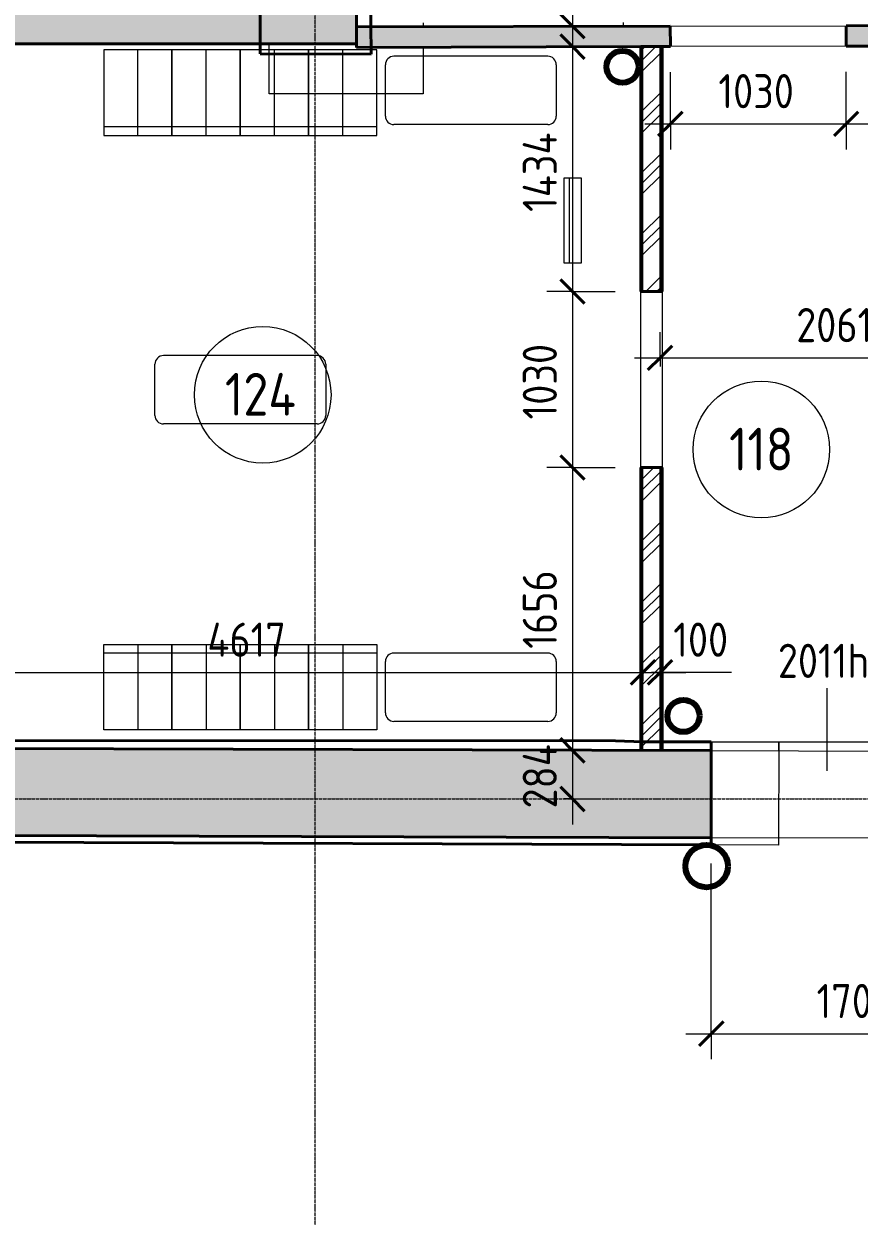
# Model space of a CAD drawing. Header units: millimetres. Extents: x -11886 to 68941, y -8130 to 45506.
# Drawn here: x 29405 to 34296, y 10815 to 17794 of the extents above; entities that cross this region are included whole.
import ezdxf

# ---------------------------------------------------------------- set-up
doc = ezdxf.new("R2010")
doc.units = ezdxf.units.MM
doc.linetypes.add('ADSK_Линия сетки', pattern=[25, 20, -2.5, 0, -2.5])
for name, color, linetype, lineweight in [('Аннотация', 7, 'Continuous', 9), ('Марки помещений', 7, 'Continuous', 20), ('Оси', 7, 'Continuous', 9), ('Перекрытие', 7, 'Continuous', 18), ('Размеры', 7, 'Continuous', 9), ('Размеры-100', 7, 'Continuous', 9), ('Стены', 7, 'Continuous', 18), ('Стены внутренние', 7, 'Continuous', 18), ('Стены штриховка', 7, 'Continuous', 18), ('стояки', 7, 'Continuous', 9)]:
    doc.layers.add(name, color=color, linetype=linetype, lineweight=lineweight)
for name, color, linetype, lineweight, true_color in [('Линии', 7, 'Continuous', 9, 0x00a600), ('планы со стояками отопление_dwg', 7, 'Continuous', 9, 0x767676), ('Стены разрез', 7, 'Continuous', 40, 0xbb5389), ('ТХ', 5, 'Continuous', 9, 0x0000ff), ('ТХ 1 этаж_dwg', 7, 'Continuous', 9, 0x767676)]:
    doc.layers.add(name, color=color, linetype=linetype, lineweight=lineweight, true_color=true_color)
doc.styles.add('GOST Common_1', font='GOST_Common.ttf', dxfattribs={"width": 0.9, "height": 200})
doc.styles.add('GOST Common_2', font='GOST_Common.ttf', dxfattribs={"width": 0.9, "height": 250})
doc.dimstyles.new('ADSK_Основной_2_мм_Округление_до_1_мм', dxfattribs={"dimscale": 304.8, "dimtxt": 201.142999, "dimasz": 0.463911, "dimexe": 0.492126, "dimexo": 0.492126, "dimgap": 0.098425, "dimtad": 1, "dimdec": 0, "dimdsep": 46, "dimtxsty": 'GOST Common_1', "dimblk1": 'OBLIQUE', "dimblk2": 'OBLIQUE', "dimsah": 1, "dimcen": 0.09, "dimdle": 0.492126, "dimazin": 2, "dimtfac": 1, "dimtdec": 4, "dimtix": 1, "dimtmove": 0, "dimatfit": 3, "dimfxl": 1, "dimtvp": 1, "dimtolj": 1, "dimtzin": 0, "dimlwd": 20, "dimlwe": 20, "dimarcsym": 2})
doc.dimstyles.new('ADSK_Основной_2_мм_Округление_до_1_мм_1', dxfattribs={"dimscale": 304.8, "dimtxt": 201.142999, "dimasz": 0.463911, "dimexe": 0.492126, "dimexo": 0.492126, "dimgap": 0.098425, "dimtad": 1, "dimdec": 0, "dimdsep": 46, "dimtxsty": 'GOST Common_1', "dimblk1": 'OBLIQUE', "dimblk2": 'OBLIQUE', "dimsah": 1, "dimcen": 0.09, "dimdle": 0.492126, "dimazin": 2, "dimtfac": 1, "dimtdec": 4, "dimtix": 1, "dimtmove": 1, "dimatfit": 3, "dimfxl": 1, "dimtvp": 1, "dimtolj": 1, "dimtzin": 0, "dimlwd": 20, "dimlwe": 20, "dimarcsym": 2})
doc.dimstyles.new('ADSK_Основной_2_мм_Округление_до_1_мм_2', dxfattribs={"dimscale": 304.8, "dimtxt": 201.142999, "dimasz": 0.463911, "dimexe": 0.492126, "dimexo": 0.492126, "dimgap": 0.098425, "dimtad": 1, "dimdec": 0, "dimdsep": 46, "dimtxsty": 'GOST Common_1', "dimblk1": 'OBLIQUE', "dimblk2": 'OBLIQUE', "dimsah": 1, "dimcen": 0.09, "dimdle": 0.492126, "dimazin": 2, "dimtfac": 1, "dimtdec": 4, "dimtix": 1, "dimtmove": 0, "dimatfit": 3, "dimfxl": 1, "dimtvp": 1, "dimtolj": 1, "dimtzin": 0, "dimlwd": 20, "dimlwe": 20, "dimarcsym": 2})

# ---------------------------------------------------------------- blocks, each defined once
blk = doc.blocks.new('Существующие стены 1 эт - Существующие стены 1 эт-653793-01 План 1-го этажа кладочный')
at = {"layer": 'Стены', "color": 243, "true_color": 0xbb5389}
for p, q in [((30789.1, 17617.7), (30789, 17677)), ((30842.4, 17617.5), (30789.1, 17617.7)), ((28445.2, 13599.4), (32868.8, 13596.4)), ((32868.8, 13596.4), (33018.4, 13591)), ((33142.3, 13590.6), (35179.7, 13590.6)), ((33430.4, 13590.6), (33825.6, 13590.6)), ((33430.4, 13590.6), (33430.4, 13539.9)), ((33825.6, 13590.6), (33823.4, 12987.3)), ((33825.4, 13538.8), (33825.6, 13590.6)), ((33825.6, 13590.6), (35132.6, 13590.6)), ((33430.4, 13029.9), (33430.4, 12988.8)), ((33823.4, 12987.3), (33430.4, 12988.8))]:
    blk.add_line(p, q, dxfattribs=at)
at = {"layer": 'Стены разрез'}
for p, q in [((31407.2, 20394.1), (31438.8, 17615.7)), ((30788.7, 18242.7), (30789.1, 17617.7)), ((30789.1, 17617.7), (31438.8, 17615.7)), ((32868.8, 13596.4), (27598, 13599.9)), ((33029.3, 13590.6), (32868.8, 13596.4)), ((33430.4, 13590.6), (33029.3, 13590.6)), ((33430.4, 12988.8), (33430.4, 13590.6)), ((24670.6, 13020.6), (33430.4, 12988.8))]:
    blk.add_line(p, q, dxfattribs=at)
blk = doc.blocks.new('планы со стояками отопление_dwg-1484427-01 План 1-го этажа кладочный')
at = {"layer": 'стояки', "color": 40, "lineweight": 80, "true_color": 0xffbf00}
for centre in [(205305.6, 173619.8), (205662.5, 169819.7)]:
    blk.add_circle(centre, 93.9, dxfattribs=at)
at = {"layer": 'стояки', "color": 246, "lineweight": 80, "true_color": 0x7f001f}
blk.add_circle((205798.5, 168940.7), 124.3, dxfattribs=at)
blk = doc.blocks.new('ТХ 1 этаж_dwg_Шкаф для раздевалки-2118445-01 План 1-го этажа кладочный')
at = {"layer": 'ТХ', "color": 253, "true_color": 0xa0a0a0}
for p, q in [((22310.6, 46879.7), (22310.6, 46479.7)), ((22260.6, 46679.7), (22760.6, 46679.7))]:
    blk.add_line(p, q, dxfattribs=at)
at = {"layer": 'ТХ', "color": 253, "true_color": 0xa0a0a0, "flags": 128}
blk.add_lwpolyline([(22260.6, 46479.7), (22260.6, 46879.7), (22760.6, 46879.7), (22760.6, 46479.7)], close=True, dxfattribs=at)
blk = doc.blocks.new('ТХ 1 этаж_dwg_Шкаф для раздевалки-2118447-01 План 1-го этажа кладочный')
at = {"layer": 'ТХ', "color": 253, "true_color": 0xa0a0a0}
for p, q in [((22310.6, 46879.7), (22310.6, 46479.7)), ((22260.6, 46679.7), (22760.6, 46679.7))]:
    blk.add_line(p, q, dxfattribs=at)
at = {"layer": 'ТХ', "color": 253, "true_color": 0xa0a0a0, "flags": 128}
blk.add_lwpolyline([(22260.6, 46479.7), (22260.6, 46879.7), (22760.6, 46879.7), (22760.6, 46479.7)], close=True, dxfattribs=at)
blk = doc.blocks.new('ТХ 1 этаж_dwg_Пуф прямоугольный-2118446-01 План 1-го этажа кладочный')
at = {"layer": 'ТХ', "color": 253, "true_color": 0xa0a0a0}
for p, q in [((23291.9, 46883.8), (23291.9, 47183.9)), ((23341.9, 47233.7), (24242.1, 47233.7)), ((24291.9, 47183.9), (24291.9, 46883.8)), ((23341.9, 46833.7), (24242.1, 46833.7))]:
    blk.add_line(p, q, dxfattribs=at)
for centre, radius, start, end in [((23341.8, 47183.8), 49.9, 89.86858, 179.82584), ((24242, 47183.8), 49.9, 0.1088, 89.8912), ((23341.9, 46883.7), 50, 179.9335, 270.0665), ((24242, 46883.7), 49.9, 270.17416, 0.13142)]:
    blk.add_arc(centre, radius, start, end, dxfattribs=at)
blk = doc.blocks.new('ТХ 1 этаж_dwg_Зеркало 500-2118399-01 План 1-го этажа кладочный')
at = {"layer": 'ТХ', "color": 253, "true_color": 0xa0a0a0}
blk.add_line((31457.6, 8093.7), (31957.6, 8093.7), dxfattribs=at)
at = {"layer": 'ТХ', "color": 253, "true_color": 0xa0a0a0, "flags": 128}
blk.add_lwpolyline([(31457.6, 8063.7), (31457.6, 8163.7), (31957.6, 8163.7), (31957.6, 8063.7)], close=True, dxfattribs=at)
blk = doc.blocks.new('ТХ 1 этаж_dwg-2084881-01 План 1-го этажа кладочный')
at = {"extrusion": (0, 0, -1), "zscale": -1, "rotation": 90.00000000000001}
for p in [(-101394, -75992.2), (-101794, -75992.2), (-102194, -75992.2), (-102594, -75992.2)]:
    blk.add_blockref('ТХ 1 этаж_dwg_Шкаф для раздевалки-2118445-01 План 1-го этажа кладочный', p, dxfattribs=at)
for name, p, rotation in [('ТХ 1 этаж_dwg_Пуф прямоугольный-2118446-01 План 1-го этажа кладочный', (173815.5, -6434.7), 180), ('ТХ 1 этаж_dwg_Зеркало 500-2118399-01 План 1-го этажа кладочный', (142505.9, -22521.8), 270), ('ТХ 1 этаж_dwg_Пуф прямоугольный-2118446-01 План 1-го этажа кладочный', (172465.6, -8187.3), 180), ('ТХ 1 этаж_dwg_Шкаф для раздевалки-2118447-01 План 1-го этажа кладочный', (101394, -34451.4), 270), ('ТХ 1 этаж_dwg_Шкаф для раздевалки-2118447-01 План 1-го этажа кладочный', (101794, -34451.4), 270), ('ТХ 1 этаж_dwg_Шкаф для раздевалки-2118447-01 План 1-го этажа кладочный', (102194, -34451.4), 270), ('ТХ 1 этаж_dwg_Шкаф для раздевалки-2118447-01 План 1-го этажа кладочный', (102594, -34451.4), 270), ('ТХ 1 этаж_dwg_Пуф прямоугольный-2118446-01 План 1-го этажа кладочный', (173815.6, -9928.2), 180)]:
    blk.add_blockref(name, p, dxfattribs=dict(rotation=rotation))
blk = doc.blocks.new('ADSK_Марка_Помещение_ОдноЗначение - Номер-247393-01 План 1-го этажа кладочный')
at = {"layer": 'Марки помещений'}
blk.add_circle((0, 0), 4, dxfattribs=at)
blk = doc.blocks.new('DIMBLOCK283-01 План 1-го этажа кладочный')
at = {"layer": 'Размеры-100', "lineweight": 20, "transparency": 16777216}
for p, q in [((28413.2, 13997.8), (28413.2, 14147.8)), ((33030.3, 13997.8), (33030.3, 14147.8)), ((28413.2, 13997.8), (33030.3, 13997.8)), ((28413.2, 13997.8), (28413.2, 13947.8)), ((33030.3, 13997.8), (33030.3, 13947.8))]:
    blk.add_line(p, q, dxfattribs=at)
at = {"layer": 'Размеры-100', "lineweight": 40, "transparency": 16777216}
for p, q in [((28413.2, 13997.8), (28483.9, 14068.5)), ((33030.3, 13997.8), (33101, 14068.5)), ((28413.2, 13997.8), (28342.5, 13927.1)), ((33030.3, 13997.8), (32959.6, 13927.1))]:
    blk.add_line(p, q, dxfattribs=at)
at = {"layer": 'Размеры-100', "color": 0, "lineweight": 20, "transparency": 16777216, "insert": (30479.7, 14289.2), "char_height": 200, "width": 580.928, "attachment_point": 1, "line_spacing_factor": 1.022761, "style": 'GOST Common_1'}
blk.add_mtext('4617', dxfattribs=at)
blk = doc.blocks.new('_Oblique')
at = {"color": 0, "linetype": 'ByBlock', "lineweight": -2}
blk.add_line((-0.5, -0.5), (0.5, 0.5), dxfattribs=at)
blk = doc.blocks.new('DIMBLOCK284-01 План 1-го этажа кладочный')
at = {"layer": 'Размеры-100', "lineweight": 20, "transparency": 16777216}
for p, q in [((33030.3, 13997.8), (33030.3, 14147.8)), ((33130.3, 13997.8), (33130.3, 14147.8)), ((33030.3, 13997.8), (33280.3, 13997.8)), ((33030.3, 13997.8), (33030.3, 13947.8)), ((33207.7, 13997.8), (33080.3, 13997.8)), ((33130.3, 13997.8), (33130.3, 13947.8)), ((33548.6, 13997.8), (33207.7, 13997.8))]:
    blk.add_line(p, q, dxfattribs=at)
at = {"layer": 'Размеры-100', "lineweight": 40, "transparency": 16777216}
for p, q in [((33030.3, 13997.8), (33101, 14068.5)), ((33130.3, 13997.8), (33201, 14068.5)), ((33030.3, 13997.8), (32959.6, 13927.1)), ((33130.3, 13997.8), (33059.6, 13927.1))]:
    blk.add_line(p, q, dxfattribs=at)
at = {"layer": 'Размеры-100', "color": 0, "lineweight": 20, "transparency": 16777216, "insert": (33207.7, 14289.2), "char_height": 200, "width": 409.104, "attachment_point": 1, "line_spacing_factor": 1.022761, "style": 'GOST Common_1'}
blk.add_mtext('100', dxfattribs=at)
blk = doc.blocks.new('DIMBLOCK305-01 План 1-го этажа кладочный')
at = {"layer": 'Размеры-100', "lineweight": 20, "transparency": 16777216}
for p, q in [((32617.7, 18270.3), (32617.7, 17929.3)), ((32617.7, 17930.7), (32617.7, 17660.3)), ((32617.7, 17929.3), (32617.7, 17720.5)), ((32617.7, 17780.7), (32467.7, 17780.7)), ((32617.7, 17780.7), (33040.2, 17780.7)), ((32617.7, 17660.3), (32467.7, 17660.3)), ((32617.7, 17660.3), (32880.3, 17660.3))]:
    blk.add_line(p, q, dxfattribs=at)
at = {"layer": 'Размеры-100', "lineweight": 40, "transparency": 16777216}
for p, q in [((32617.7, 17780.7), (32547, 17851.4)), ((32617.7, 17660.3), (32547, 17731)), ((32617.7, 17780.7), (32688.4, 17710)), ((32617.7, 17660.3), (32688.4, 17589.6))]:
    blk.add_line(p, q, dxfattribs=at)
at = {"layer": 'Размеры-100', "color": 0, "lineweight": 20, "transparency": 16777216, "insert": (32326.3, 17929.3), "char_height": 200, "width": 409.104, "attachment_point": 1, "rotation": 90, "line_spacing_factor": 1.022761, "style": 'GOST Common_1'}
blk.add_mtext('120', dxfattribs=at)
blk = doc.blocks.new('DIMBLOCK306-01 План 1-го этажа кладочный')
at = {"layer": 'Размеры-100', "lineweight": 40, "transparency": 16777216}
for p, q in [((32617.7, 17660.3), (32547, 17731)), ((32617.7, 17660.3), (32688.4, 17589.6)), ((32617.7, 16226.8), (32547, 16297.5)), ((32617.7, 16226.8), (32688.4, 16156.1))]:
    blk.add_line(p, q, dxfattribs=at)
at = {"layer": 'Размеры-100', "lineweight": 20, "transparency": 16777216}
for p, q in [((32617.7, 17660.3), (32467.7, 17660.3)), ((32617.7, 17660.3), (32617.7, 16226.8)), ((32617.7, 17660.3), (32880.3, 17660.3)), ((32617.7, 16226.8), (32467.7, 16226.8)), ((32617.7, 16226.8), (32868.3, 16226.8))]:
    blk.add_line(p, q, dxfattribs=at)
at = {"layer": 'Размеры-100', "color": 0, "lineweight": 20, "transparency": 16777216, "insert": (32326.3, 16693), "char_height": 200, "width": 601.383, "attachment_point": 1, "rotation": 90, "line_spacing_factor": 1.022761, "style": 'GOST Common_1'}
blk.add_mtext('1434', dxfattribs=at)
blk = doc.blocks.new('DIMBLOCK307-01 План 1-го этажа кладочный')
at = {"layer": 'Размеры-100', "lineweight": 40, "transparency": 16777216}
for p, q in [((32617.7, 16226.8), (32547, 16297.5)), ((32617.7, 16226.8), (32688.4, 16156.1)), ((32617.7, 15196.8), (32547, 15267.5)), ((32617.7, 15196.8), (32688.4, 15126.1))]:
    blk.add_line(p, q, dxfattribs=at)
at = {"layer": 'Размеры-100', "lineweight": 20, "transparency": 16777216}
for p, q in [((32617.7, 16226.8), (32467.7, 16226.8)), ((32617.7, 16226.8), (32617.7, 15196.8)), ((32617.7, 16226.8), (32868.3, 16226.8)), ((32617.7, 15196.8), (32467.7, 15196.8)), ((32617.7, 15196.8), (32868.3, 15196.8))]:
    blk.add_line(p, q, dxfattribs=at)
at = {"layer": 'Размеры-100', "color": 0, "lineweight": 20, "transparency": 16777216, "insert": (32326.3, 15478.3), "char_height": 200, "width": 560.473, "attachment_point": 1, "rotation": 90, "line_spacing_factor": 1.022761, "style": 'GOST Common_1'}
blk.add_mtext('1030', dxfattribs=at)
blk = doc.blocks.new('DIMBLOCK308-01 План 1-го этажа кладочный')
at = {"layer": 'Размеры-100', "lineweight": 40, "transparency": 16777216}
for p, q in [((32617.7, 15196.8), (32547, 15267.5)), ((32617.7, 15196.8), (32688.4, 15126.1)), ((32617.7, 13541.1), (32547, 13611.8)), ((32617.7, 13541.1), (32688.4, 13470.4))]:
    blk.add_line(p, q, dxfattribs=at)
at = {"layer": 'Размеры-100', "lineweight": 20, "transparency": 16777216}
for p, q in [((32617.7, 15196.8), (32467.7, 15196.8)), ((32617.7, 15196.8), (32617.7, 13541.1)), ((32617.7, 15196.8), (32868.3, 15196.8)), ((32617.7, 13541.1), (32467.7, 13541.1)), ((32617.7, 13541.1), (32868.3, 13541.1))]:
    blk.add_line(p, q, dxfattribs=at)
at = {"layer": 'Размеры-100', "color": 0, "lineweight": 20, "transparency": 16777216, "insert": (32326.3, 14135.4), "char_height": 200, "width": 560.473, "attachment_point": 1, "rotation": 90, "line_spacing_factor": 1.022761, "style": 'GOST Common_1'}
blk.add_mtext('1656', dxfattribs=at)
blk = doc.blocks.new('DIMBLOCK309-01 План 1-го этажа кладочный')
at = {"layer": 'Размеры-100', "lineweight": 40, "transparency": 16777216}
for p, q in [((32617.7, 13541.1), (32547, 13611.8)), ((32617.7, 13541.1), (32688.4, 13470.4)), ((32617.7, 13256.8), (32547, 13327.5)), ((32617.7, 13256.8), (32688.4, 13186.1))]:
    blk.add_line(p, q, dxfattribs=at)
at = {"layer": 'Размеры-100', "lineweight": 20, "transparency": 16777216}
for p, q in [((32617.7, 13541.1), (32467.7, 13541.1)), ((32617.7, 13541.1), (32617.7, 13106.8)), ((32617.7, 13541.1), (32868.3, 13541.1)), ((32617.7, 13256.8), (32567.7, 13256.8)), ((32617.7, 13256.8), (32767.7, 13256.8))]:
    blk.add_line(p, q, dxfattribs=at)
at = {"layer": 'Размеры-100', "color": 0, "lineweight": 20, "transparency": 16777216, "insert": (32326.3, 13201.2), "char_height": 200, "width": 474.561, "attachment_point": 1, "rotation": 90, "line_spacing_factor": 1.022761, "style": 'GOST Common_1'}
blk.add_mtext('284', dxfattribs=at)
blk = doc.blocks.new('DIMBLOCK310-01 План 1-го этажа кладочный')
at = {"layer": 'Размеры-100', "lineweight": 20, "transparency": 16777216}
for p, q in [((33430.4, 11883), (33430.4, 12879.9)), ((35130.5, 11883), (35130.5, 12875)), ((33280.4, 11883), (35130.5, 11883)), ((33430.4, 11883), (33430.4, 11733)), ((35130.5, 11883), (35130.5, 11733))]:
    blk.add_line(p, q, dxfattribs=at)
at = {"layer": 'Размеры-100', "lineweight": 40, "transparency": 16777216}
for p, q in [((33430.4, 11883), (33501.1, 11953.7)), ((35130.5, 11883), (35201.2, 11953.7)), ((33430.4, 11883), (33359.7, 11812.3)), ((35130.5, 11883), (35059.8, 11812.3))]:
    blk.add_line(p, q, dxfattribs=at)
at = {"layer": 'Размеры-100', "color": 0, "lineweight": 20, "transparency": 16777216, "insert": (34046.9, 12174.3), "char_height": 200, "width": 560.473, "attachment_point": 1, "line_spacing_factor": 1.022761, "style": 'GOST Common_1'}
blk.add_mtext('1700', dxfattribs=at)
blk = doc.blocks.new('DIMBLOCK319-01 План 1-го этажа кладочный')
at = {"layer": 'Размеры-100', "lineweight": 20, "transparency": 16777216}
for p, q in [((33130.3, 15839.1), (33130.3, 15989.1)), ((35191.7, 15839.1), (35191.7, 15989.1)), ((32980.3, 15839.1), (35191.7, 15839.1)), ((33130.3, 15839.1), (33130.3, 15789.1)), ((35191.7, 15839.1), (35191.7, 15789.1))]:
    blk.add_line(p, q, dxfattribs=at)
at = {"layer": 'Размеры-100', "lineweight": 40, "transparency": 16777216}
for p, q in [((33130.3, 15839.1), (33201, 15909.8)), ((35191.7, 15839.1), (35262.4, 15909.8)), ((33130.3, 15839.1), (33059.6, 15768.4)), ((35191.7, 15839.1), (35121, 15768.4))]:
    blk.add_line(p, q, dxfattribs=at)
at = {"layer": 'Размеры-100', "color": 0, "lineweight": 20, "transparency": 16777216, "insert": (33927.5, 16130.5), "char_height": 200, "width": 560.473, "attachment_point": 1, "line_spacing_factor": 1.022761, "style": 'GOST Common_1'}
blk.add_mtext('2061', dxfattribs=at)
blk = doc.blocks.new('DIMBLOCK333-01 План 1-го этажа кладочный')
at = {"layer": 'Размеры-100', "lineweight": 20, "transparency": 16777216}
for p, q in [((33190.5, 17208.6), (33190.5, 17510.7)), ((34220.5, 17208.6), (34220.5, 17513.1)), ((33040.5, 17208.6), (34220.5, 17208.6)), ((33190.5, 17208.6), (33190.5, 17058.6)), ((34220.5, 17208.6), (34220.5, 17058.6))]:
    blk.add_line(p, q, dxfattribs=at)
at = {"layer": 'Размеры-100', "lineweight": 40, "transparency": 16777216}
for p, q in [((33190.5, 17208.6), (33261.2, 17279.3)), ((34220.5, 17208.6), (34291.2, 17279.3)), ((33190.5, 17208.6), (33119.8, 17137.9)), ((34220.5, 17208.6), (34149.8, 17137.9))]:
    blk.add_line(p, q, dxfattribs=at)
at = {"layer": 'Размеры-100', "color": 0, "lineweight": 20, "transparency": 16777216, "insert": (33471.9, 17499.9), "char_height": 200, "width": 560.473, "attachment_point": 1, "line_spacing_factor": 1.022761, "style": 'GOST Common_1'}
blk.add_mtext('1030', dxfattribs=at)
blk = doc.blocks.new('DIMBLOCK334-01 План 1-го этажа кладочный')
at = {"layer": 'Размеры-100', "lineweight": 20, "transparency": 16777216}
for p, q in [((34220.5, 17208.6), (34220.5, 17513.1)), ((35191.7, 17208.6), (35191.7, 17358.6)), ((34220.5, 17208.6), (35341.7, 17208.6)), ((34220.5, 17208.6), (34220.5, 17058.6)), ((35191.7, 17208.6), (35191.7, 17158.6))]:
    blk.add_line(p, q, dxfattribs=at)
at = {"layer": 'Размеры-100', "lineweight": 40, "transparency": 16777216}
for p, q in [((34220.5, 17208.6), (34291.2, 17279.3)), ((35191.7, 17208.6), (35262.4, 17279.3)), ((34220.5, 17208.6), (34149.8, 17137.9)), ((35191.7, 17208.6), (35121, 17137.9))]:
    blk.add_line(p, q, dxfattribs=at)
at = {"layer": 'Размеры-100', "color": 0, "lineweight": 20, "transparency": 16777216, "insert": (34535.6, 17499.9), "char_height": 200, "width": 409.104, "attachment_point": 1, "line_spacing_factor": 1.022761, "style": 'GOST Common_1'}
blk.add_mtext('971', dxfattribs=at)

msp = doc.modelspace()

# ---------------------------------------------------------------- hatches: boundary and pattern name
at = {"layer": 'Стены внутренние', "true_color": 0xc0c0c0}
for points in [[(31352.4, 17677), (31352.4, 20424.1), (30842.4, 20424.1), (30842.4, 17677)], [(30030.1, 17677), (30842.4, 17677), (30842.4, 18187), (18922.8, 18187), (18922.8, 17677), (27800.6, 17677)], [(33079.6, 13030.9), (33081.1, 13540.9), (16805.2, 13587.5), (16803.7, 13077.8), (32259.6, 13033.3)]]:
    msp.add_hatch(color=9, dxfattribs=at).paths.add_polyline_path(points)
h = msp.add_hatch(color=9, dxfattribs=at)
h.paths.add_polyline_path([(31352.5, 17656.3), (33190.5, 17660.7), (33190.2, 17780.7), (31352.4, 17776.3), (31352.4, 17677)])
h.paths.add_polyline_path([(34220.5, 17663.1), (38730.9, 17673.8), (38729.7, 17793.8), (34220.2, 17783.1)])
at = {"layer": 'Стены внутренние', "lineweight": 9}
h = msp.add_hatch(dxfattribs=at)
h.set_pattern_fill('FP_3', color=256, style=0, pattern_type=2)
h.set_pattern_definition([(45, (0, 0), (-179.6051, 179.6051), []), (45, (63.5, 0), (0, 359.2102), []), (45, (-63.5, 0), (0, 359.2102), [])])
h.paths.add_polyline_path([(33130.3, 13540.8), (33130.3, 15196.8), (33030.3, 15196.8), (33030.3, 13541.1), (33081.1, 13540.9)])
h.paths.add_polyline_path([(33030.3, 16226.8), (33130.3, 16226.8), (33130.3, 17660.5), (33030.3, 17660.3), (33030.3, 16519.6)])
at = {"layer": 'Стены внутренние', "true_color": 0xc0c0c0}
h = msp.add_hatch(color=9, dxfattribs=at)
h.paths.add_polyline_path([(35254.9, 13024.7), (35256.4, 13534.7), (35132.4, 13534.9), (35130.5, 13025), (35164.9, 13024.9)])
h.paths.add_polyline_path([(33430.4, 13029.9), (33430.4, 13539.9), (33081.1, 13539.9), (33079.6, 13030.9), (33402.9, 13030)])

# ---------------------------------------------------------------- linework, layer by layer
at = {"layer": 'Аннотация'}
msp.add_line((34109.1, 13421.7), (34109.1, 13905.7), dxfattribs=at)
at = {"layer": 'Линии', "color": 8, "lineweight": 18, "true_color": 0x808080}
for p, q in [((31742.4, 17799.3), (31742.4, 17777.3)), ((32916.3, 17780), (32916.5, 17802)), ((30842.4, 17383.9), (30842.4, 17677)), ((31742.4, 17657.3), (31742.4, 17383.9)), ((31742.4, 17383.9), (30842.4, 17383.9))]:
    msp.add_line(p, q, dxfattribs=at)
at = {"layer": 'Оси', "linetype": 'ADSK_Линия сетки'}
for p, q in [((31109.9, -7330.4), (31109.9, 44534.8)), ((-11086.2, 13256.8), (57141.7, 13256.8))]:
    msp.add_line(p, q, dxfattribs=at)
at = {"layer": 'Перекрытие', "color": 7, "true_color": 0xffffff}
msp.add_line((35130.5, 13025), (33430.4, 13029.9), dxfattribs=at)
at = {"layer": 'Стены внутренние', "lineweight": 40}
for p, q in [((31352.4, 17677), (31352.4, 20392.1)), ((33190.2, 17780.7), (31352.2, 17776.3)), ((31352.2, 17776.3), (31352.5, 17656.3)), ((33190.5, 17660.7), (33190.2, 17780.7)), ((38729.7, 17793.8), (34220.2, 17783.1)), ((34220.2, 17783.1), (34220.5, 17663.1)), ((28445.2, 17677), (31352.4, 17677)), ((31352.5, 17656.3), (33018.3, 17660.3)), ((33018.3, 17660.3), (33018.3, 16226.8)), ((33140.3, 17660.6), (33020.3, 17660.3)), ((33142.3, 17660.6), (33190.5, 17660.7)), ((33142.3, 16226.8), (33142.3, 17660.6)), ((34220.5, 17663.1), (35179.7, 17665.4)), ((33018.3, 16226.8), (33142.3, 16226.8)), ((33018.3, 15196.8), (33018.3, 13541.1)), ((33142.3, 15196.8), (33018.3, 15196.8)), ((33142.3, 13540.8), (33142.3, 15196.8)), ((33430.4, 13539.9), (28445.2, 13554.3)), ((33430.4, 13029.9), (33430.4, 13539.9)), ((16570.1, 13078.5), (33430.4, 13029.9))]:
    msp.add_line(p, q, dxfattribs=at)
at = {"layer": 'Стены внутренние'}
for p, q in [((33190.2, 17780.7), (34220.2, 17783.1)), ((34220.5, 17663.1), (33190.5, 17660.7)), ((33018.3, 15196.8), (33018.3, 16226.8)), ((33142.3, 16226.8), (33142.3, 15196.8)), ((33430.4, 13539.9), (35132.4, 13535))]:
    msp.add_line(p, q, dxfattribs=at)
at = {"layer": 'Стены штриховка'}
for p, q in [((33020.3, 17660.3), (33018.3, 17660.3)), ((33020.3, 16226.8), (33020.3, 17660.3)), ((33030.3, 16226.8), (33030.3, 17660.3)), ((33130.3, 16226.8), (33130.3, 17660.5)), ((33142.3, 17660.6), (33140.3, 17660.6)), ((33140.3, 16226.8), (33140.3, 17660.6)), ((33020.3, 13541.1), (33020.3, 15196.8)), ((33030.3, 13541.1), (33030.3, 15196.8)), ((33130.3, 13540.8), (33130.3, 15196.8)), ((33140.3, 13540.8), (33140.3, 15196.8))]:
    msp.add_line(p, q, dxfattribs=at)

# ---------------------------------------------------------------- block references
at = {"layer": 'Марки помещений', "xscale": 99.99999999999993, "yscale": 99.99999999999993, "zscale": 99.99999999999993}
for p in [(30803.6, 15622.9), (33723.3, 15301.9)]:
    msp.add_blockref('ADSK_Марка_Помещение_ОдноЗначение - Номер-247393-01 План 1-го этажа кладочный', p, dxfattribs=at)
at = {"layer": 'планы со стояками отопление_dwg', "color": 6, "true_color": 0xff00ff}
msp.add_blockref('планы со стояками отопление_dwg-1484427-01 План 1-го этажа кладочный', (-172395.5, -156077), dxfattribs=at)
at = {"layer": 'Стены разрез'}
msp.add_blockref('Существующие стены 1 эт - Существующие стены 1 эт-653793-01 План 1-го этажа кладочный', (0, 0), dxfattribs=at)
at = {"layer": 'ТХ 1 этаж_dwg', "color": 253, "true_color": 0xa0a0a0}
msp.add_blockref('ТХ 1 этаж_dwg-2084881-01 План 1-го этажа кладочный', (-118001.2, 70872.8), dxfattribs=at)

# ---------------------------------------------------------------- texts
at = {"layer": 'Аннотация', "insert": (33820.2, 14165.3), "char_height": 200, "width": 692.658, "attachment_point": 1, "style": 'GOST Common_1'}
msp.add_mtext('2011h', dxfattribs=at)
at = {"layer": 'Марки помещений', "lineweight": 9, "char_height": 250, "attachment_point": 1, "style": 'GOST Common_2'}
for s, insert, width in [('124', (30582.6, 15750.6), 548.354), ('118', (33534.7, 15429.7), 468.987)]:
    msp.add_mtext(s, dxfattribs=dict(at, insert=insert, width=width))

# ---------------------------------------------------------------- dimensions: what is measured, and where the dimension line sits
at = {"layer": 'Размеры', "lineweight": 20}
dim = msp.add_linear_dim(base=(32617.7, 17660.3), p1=(33190.2, 17780.7), p2=(33030.3, 17660.3), angle=90, dimstyle='ADSK_Основной_2_мм_Округление_до_1_мм_1', override={"dimpost": '<>', "dimfxl": 200.104558}, dxfattribs=at)
dim.commit()
dim.dimension.update_dxf_attribs({"geometry": 'DIMBLOCK305-01 План 1-го этажа кладочный', "text_midpoint": (32459.7, 18133.9), "dimtype": 160, "text_rotation": 90})
for base, p1, p2, override, picture, middle in [((32617.683, 16226.7883), (33030.345, 17660.3117), (33018.345, 16226.7883), {"dimpost": '<>', "dimfxl": 1433.57367}, 'DIMBLOCK306-01 План 1-го этажа кладочный', (32487.683, 16943.55)), ((32617.7, 15196.8), (33018.3, 16226.8), (33018.3, 15196.8), {"dimpost": '<>', "dimfxl": 1030}, 'DIMBLOCK307-01 План 1-го этажа кладочный', (32487.7, 15711.8)), ((32617.7, 13541.1), (33018.3, 15196.8), (33018.3, 13541.1), {"dimpost": '<>', "dimfxl": 1655.677014}, 'DIMBLOCK308-01 План 1-го этажа кладочный', (32487.7, 14368.9)), ((32617.7, 13256.8), (33018.3, 13541.1), (32717.7, 13256.8), {"dimpost": '<>', "dimfxl": 413.819122}, 'DIMBLOCK309-01 План 1-го этажа кладочный', (32487.7, 13398.9))]:
    dim = msp.add_linear_dim(base=base, p1=p1, p2=p2, angle=90, dimstyle='ADSK_Основной_2_мм_Округление_до_1_мм', override=override, dxfattribs=at)
    dim.commit()
    dim.dimension.update_dxf_attribs({"geometry": picture, "text_midpoint": middle})
for base, p1, p2, dimstyle, override, picture, middle in [((34220.5, 17208.6), (33190.5, 17660.7), (34220.5, 17663.1), 'ADSK_Основной_2_мм_Округление_до_1_мм_2', {"dimpost": '<>', "dimfxl": 1030}, 'DIMBLOCK333-01 План 1-го этажа кладочный', (33705.5, 17338.6)), ((35191.7, 17208.6), (34220.5, 17663.1), (35191.7, 17308.6), 'ADSK_Основной_2_мм_Округление_до_1_мм_2', {"dimpost": '<>', "dimfxl": 1033.897641}, 'DIMBLOCK334-01 План 1-го этажа кладочный', (34706.1, 17338.6)), ((35191.7, 15839.1), (33130.3, 15939.1), (35191.7, 15939.1), 'ADSK_Основной_2_мм_Округление_до_1_мм', {"dimpost": '<>', "dimfxl": 2061.32225}, 'DIMBLOCK319-01 План 1-го этажа кладочный', (34161, 15969.1)), ((33030.3, 13997.8), (28413.2, 14097.8), (33030.3, 14097.8), 'ADSK_Основной_2_мм_Округление_до_1_мм', {"dimpost": '<>', "dimfxl": 4617.160288}, 'DIMBLOCK283-01 План 1-го этажа кладочный', (30721.8, 14127.8)), ((35130.5, 11883), (33430.4, 13029.9), (35130.5, 13025), 'ADSK_Основной_2_мм_Округление_до_1_мм', {"dimpost": '<>', "dimfxl": 1700.138903}, 'DIMBLOCK310-01 План 1-го этажа кладочный', (34280.5, 12013))]:
    dim = msp.add_linear_dim(base=base, p1=p1, p2=p2, dimstyle=dimstyle, override=override, dxfattribs=at)
    dim.commit()
    dim.dimension.update_dxf_attribs({"geometry": picture, "text_midpoint": middle})
dim = msp.add_linear_dim(base=(33130.3, 13997.8), p1=(33030.3, 14097.8), p2=(33130.3, 14097.8), dimstyle='ADSK_Основной_2_мм_Округление_до_1_мм_1', override={"dimpost": '<>', "dimfxl": 100}, dxfattribs=at)
dim.commit()
dim.dimension.update_dxf_attribs({"geometry": 'DIMBLOCK284-01 План 1-го этажа кладочный', "text_midpoint": (33412.2, 14155.8), "dimtype": 160})

doc.saveas('drawing.dxf')
